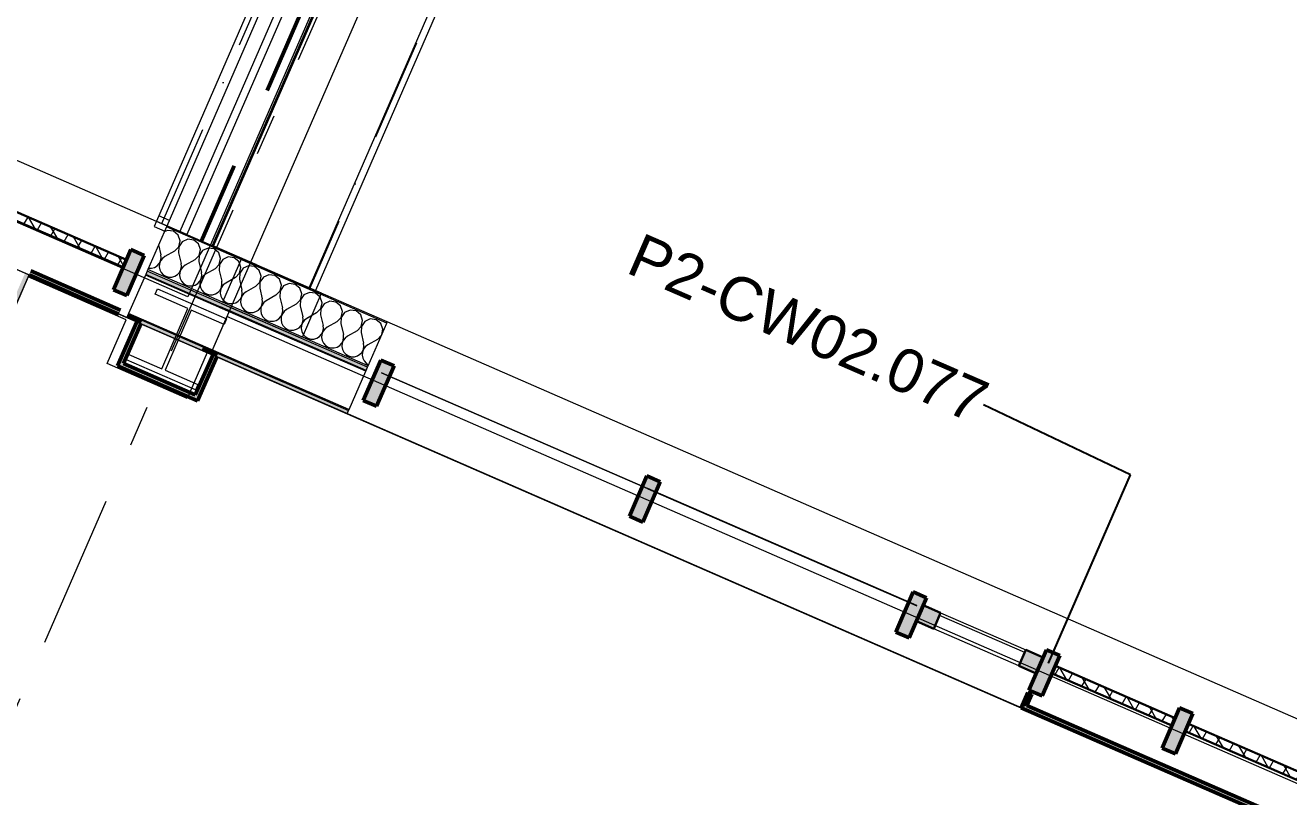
# Model space of a CAD drawing. Header units: millimetres. Extents: x -37281 to 954596, y -59787 to 956680.
# Drawn here: x 874598 to 878948, y -28346 to -25691 of the extents above; entities that cross this region are included whole.
import ezdxf
from ezdxf.enums import TextEntityAlignment as Align

# ---------------------------------------------------------------- set-up
doc = ezdxf.new("R2010")
doc.units = ezdxf.units.MM
doc.header["$MEASUREMENT"] = 0
for name, pattern in [('Dashed', [564.444447, 282.222223, -282.222223]), ('Dot & Dashed', [670.277762, 352.777767, -176.388884, 0, -141.111112]), ('Double Dashed', [1093.611073, 529.166651, -211.666656, 141.111112, -211.666656])]:
    doc.linetypes.add(name, pattern=pattern)
for name, color, linetype, lineweight, true_color in [('A-25-M_Curtain_Wall_Pen_No__46', 7, 'Continuous', 35, 0x444444), ('A-25-M_Wall_Ext_Pen_No__107', 7, 'Continuous', 15, 0xa6a6a6), ('A-25-M_Wall_Int_Pen_No__107', 7, 'Continuous', 15, 0xa6a6a6), ('A-25-M_Wall_Int_Pen_No__27', 7, 'Continuous', 50, 0x2a2a2a), ('New_A-15-MG_Structural_Grid_Phase_2_Pen_No__222', 7, 'Continuous', 13, 0x65af33), ('New_A-25-M_Curtain_Wall_Pen_No__144', 7, 'Continuous', 0, 0xc8c8c8), ('New_A-25-M_Curtain_Wall_Pen_No__165', 7, 'Continuous', 0, 0x006060), ('New_A-25-M_Curtain_Wall_Pen_No__27', 7, 'Continuous', 50, 0x2a2a2a), ('New_A-25-M_Curtain_Wall_Pen_No__43', 7, 'Continuous', 30, 0x444444), ('New_A-25-M_Curtain_Wall_Pen_No__69', 7, 'Continuous', 20, 0x606060), ('New_A-25-M_Wall_Ext_Pen_No__107', 7, 'Continuous', 15, 0xa6a6a6), ('New_A-25-M_Wall_Ext_Pen_No__64', 7, 'Continuous', 20, 0x606060), ('New_A-25-M_Wall_Int_Pen_No__107', 7, 'Continuous', 15, 0xa6a6a6), ('New_A-35-M_FFE-Zone_Pen_No__74', 7, 'Continuous', 20, 0x606060), ('New_ArchiCAD Windows_Pen_No__103', 7, 'Continuous', 15, 0xa6a6a6), ('New_ArchiCAD Windows_Pen_No__23', 7, 'Continuous', 30, 0x2a2a2a), ('New_ArchiCAD Windows_Pen_No__63', 7, 'Continuous', 20, 0x606060)]:
    doc.layers.add(name, color=color, linetype=linetype, lineweight=lineweight, true_color=true_color)
for name, color, linetype, lineweight in [('A-25-M_Curtain_Wall_Pen_No__85', 8, 'Continuous', 20), ('COLUMN.IFC Import_Pen_No__2', 8, 'Continuous', 15), ('New_A-20-M_Floor_Slab_Pen_No__89', 8, 'Continuous', 20), ('New_A-20-M_Roof_Accessory_Pen_No__156', 5, 'Continuous', 50), ('New_A-20-M_Roof_Pen_No__93', 8, 'Continuous', 13), ('New_A-25-M_Curtain_Wall_Pen_No__1', 7, 'Continuous', 13), ('New_A-25-M_Curtain_Wall_Pen_No__90', 8, 'Continuous', 20), ('New_A-25-M_Wall_Ext_Pen_No__1', 7, 'Continuous', 13), ('New_A-25-M_Wall_Ext_Pen_No__16', 7, 'Continuous', 20), ('New_A-25-M_Wall_Ext_Pen_No__87', 8, 'Continuous', 20), ('New_A-25-M_Wall_Int_Pen_No__1', 7, 'Continuous', 13), ('New_ArchiCAD Doors_Pen_No__1', 7, 'Continuous', 13), ('New_ArchiCAD Doors_Pen_No__87', 8, 'Continuous', 20), ('New_ArchiCAD Windows_Pen_No__83', 8, 'Continuous', 20), ('New_ArchiCAD Zone Stamps_Pen_No__9', 7, 'Continuous', 13)]:
    doc.layers.add(name, color=color, linetype=linetype, lineweight=lineweight)
for name, color, linetype in [('A-25-M_Wall_Int', 7, 'Continuous'), ('COLUMN.IFC Import', 7, 'Continuous'), ('New_A-15-MG_Structural_Grid_Phase_2', 7, 'Continuous'), ('New_A-20-M_Floor_Slab', 7, 'Continuous'), ('New_A-20-M_Roof', 7, 'Continuous'), ('New_A-25-M_Curtain_Wall', 7, 'Continuous'), ('New_A-25-M_Wall_Ext', 7, 'Continuous'), ('New_A-25-M_Wall_Int', 7, 'Continuous'), ('New_A-35-M_FFE-Zone', 7, 'Continuous'), ('New_ArchiCAD Doors', 7, 'Continuous')]:
    doc.layers.add(name, color=color, linetype=linetype)
doc.styles.add('GENERATED_STYLE_2', font='')
doc.styles.add('GENERATED_STYLE_3', font='')
doc.styles.add('GENERATED_STYLE_4', font='')
doc.styles.get('GENERATED_STYLE_2').set_extended_font_data('Arial', bold=True)
doc.styles.get('GENERATED_STYLE_3').set_extended_font_data('Arial')
doc.styles.get('GENERATED_STYLE_4').set_extended_font_data('Swis721 BT')
doc.dimstyles.new('GENERATED_STYLE__2', dxfattribs={"dimtxt": 0.18, "dimasz": 273.6, "dimexe": 0.18, "dimexo": 0.0625, "dimgap": 0.09, "dimtad": 0, "dimtih": 1, "dimtoh": 1, "dimdec": 4, "dimzin": 0, "dimdsep": 46, "dimcen": 0.09, "dimadec": 0, "dimazin": 0, "dimtfac": 1, "dimtdec": 4, "dimtmove": 0, "dimatfit": 3, "dimldrblk": 'ARROWHEAD_5', "dimfxl": 1, "dimtolj": 1, "dimtzin": 0, "dimarcsym": 0})
pattern_1 = [(60, (864302.5, 0), (-43.30127, 25), []), (120, (864302.5, 0), (43.30127, 25), [])]
pattern_2 = [(0, (864302.5, 0), (0, 173.2051), [0, -100]), (0, (864352.5, 86.6), (0, 173.2051), [0, -100])]

# ---------------------------------------------------------------- blocks, each defined once
blk = doc.blocks.new('LiSC Research_INB 2307_74_2', base_point=(876282.6, -31648))
at = {"layer": 'New_A-35-M_FFE-Zone_Pen_No__74', "linetype": 'Continuous'}
for p, q in [((874608, -26557.2), (870334.9, -36356.7)), ((874945.6, -26704.5), (874608, -26557.2)), ((874879.8, -26855.4), (874945.6, -26704.5)), ((875223.8, -26817.7), (875155.1, -26975.4)), ((878869.1, -28407.2), (875223.8, -26817.7)), ((875155.1, -26975.4), (874879.8, -26855.4))]:
    blk.add_line(p, q, dxfattribs=at)
at = {"layer": 'New_ArchiCAD Zone Stamps_Pen_No__9'}
for tag, height, style, p in [('ROOM_NAME', 250, 'GENERATED_STYLE_2', (874121.3, -30761.7)), ('zoneNameLine2', 250, 'GENERATED_STYLE_2', (873932.9, -31193.8)), ('ROOM_NUMBER', 200, 'GENERATED_STYLE_3', (873744.4, -31614.5)), ('measuredAreaCode', 200, 'GENERATED_STYLE_3', (873587.4, -31974.6)), ('DUMMY_649', 200, 'GENERATED_STYLE_3', (873894.8, -32108.7)), ('DUMMY_650', 200, 'GENERATED_STYLE_3', (874384.1, -32322.1)), ('DUMMY_651', 133.3, 'GENERATED_STYLE_3', (874663.4, -32428.6))]:
    blk.add_attdef(tag, text='', height=height, rotation=336.4404, dxfattribs=dict(at, style=style)).set_placement(p, align=Align.TOP_LEFT)
blk = doc.blocks.new('Slab_14_2', base_point=(829422.8, -33019))
at = {"layer": 'New_A-20-M_Floor_Slab_Pen_No__89', "linetype": 'Continuous', "flags": 128}
blk.add_lwpolyline([(835797.7, -36246.6), (846609.8, -40961.2), (845513.8, -43474.6), (849166.7, -45067.5), (849455.5, -44405), (854577.7, -46638.6), (853018.9, -50213.5), (857347.6, -52101), (859874.2, -46306.9), (865370.5, -48703.5), (865314.1, -48832.8), (876789.2, -53836.5), (882242.3, -41330.7), (881288.2, -40914.7), (882070.4, -39120.9), (882663.1, -39379.3), (882878.6, -38885), (883240, -39042.6), (884524.6, -36096.6), (881673.5, -34853.4), (883643.6, -30335.3), (875291.9, -26693.5), (875235.6, -26822.8), (866165.9, -22868)], dxfattribs=at)
blk = doc.blocks.new('Slab_18_2', base_point=(875235.6, -26822.8))
at = {"layer": 'New_A-20-M_Floor_Slab_Pen_No__89', "linetype": 'Continuous', "flags": 128}
blk.add_lwpolyline([(875235.6, -26822.8), (866165.9, -22868), (874174.2, -4502.5), (883243.8, -8457.3)], close=True, dxfattribs=at)
blk = doc.blocks.new('Curtain Wall_31_2', base_point=(864302.5, 0))
at = {"layer": 'New_A-25-M_Curtain_Wall', "linetype": 'Continuous', "lineweight": 0, "true_color": 0x000000}
h = blk.add_hatch(dxfattribs=at)
h.set_pattern_fill('Batt_Insulation_0002', color=178, style=0, pattern_type=2)
h.set_pattern_definition(pattern_1)
h.paths.add_polyline_path([(874946.3, -26498.4), (874075.2, -26119.5), (874064, -26145.2), (874935.2, -26524.1)])
at = {"layer": 'New_A-25-M_Curtain_Wall_Pen_No__144', "linetype": 'Continuous'}
blk.add_hatch(color=256, dxfattribs=at).paths.add_polyline_path([(874961.7, -26463.1), (874901.5, -26601.6), (874947.3, -26621.6), (875007.6, -26483.1)])
at = {"layer": 'New_A-25-M_Curtain_Wall_Pen_No__27', "linetype": 'Continuous'}
for p, q in [((874961.7, -26463.1), (874901.5, -26601.6)), ((874947.3, -26621.6), (875007.6, -26483.1)), ((875007.6, -26483.1), (874961.7, -26463.1)), ((874901.5, -26601.6), (874947.3, -26621.6))]:
    blk.add_line(p, q, dxfattribs=at)
at = {"layer": 'New_A-25-M_Curtain_Wall_Pen_No__43', "linetype": 'Continuous'}
for p, q in [((874935.2, -26524.1), (874064, -26145.2)), ((874075.2, -26119.5), (874946.3, -26498.4))]:
    blk.add_line(p, q, dxfattribs=at)
blk = doc.blocks.new('Curtain Wall_33_2', base_point=(864302.5, 0))
at = {"layer": 'New_A-25-M_Curtain_Wall', "linetype": 'Continuous', "lineweight": 0, "true_color": 0x000000}
h = blk.add_hatch(dxfattribs=at)
h.set_pattern_fill('Batt_Insulation_0002', color=178, style=0, pattern_type=2)
h.set_pattern_definition(pattern_1)
h.paths.add_polyline_path([(878557.4, -28075.1), (878144.8, -27895.6), (878133.6, -27921.3), (878546.3, -28100.8)])
h = blk.add_hatch(dxfattribs=at)
h.set_pattern_fill('Batt_Insulation_0002', color=178, style=0, pattern_type=2)
h.set_pattern_definition(pattern_1)
h.paths.add_polyline_path([(879474.4, -28474), (878603.3, -28095.1), (878592.1, -28120.7), (879463.3, -28499.6)])
at = {"layer": 'New_A-25-M_Curtain_Wall_Pen_No__144', "linetype": 'Continuous'}
for points in [[(875821.7, -26843.3), (875761.5, -26981.8), (875807.3, -27001.7), (875867.6, -26863.2)], [(876738.7, -27242.1), (876678.5, -27380.6), (876724.4, -27400.5), (876784.6, -27262.1)], [(877655.8, -27641), (877595.5, -27779.4), (877641.4, -27799.4), (877701.6, -27660.9)], [(878160.1, -27860.3), (878114.3, -27840.4), (878054, -27978.9), (878099.9, -27998.8)], [(878572.8, -28039.8), (878512.6, -28178.3), (878558.4, -28198.2), (878618.6, -28059.7)]]:
    blk.add_hatch(color=256, dxfattribs=at).paths.add_polyline_path(points)
at = {"layer": 'New_A-25-M_Curtain_Wall_Pen_No__165', "linetype": 'Continuous', "lineweight": 0, "true_color": 0x001818}
for points in [[(875824.3, -26887.5), (876750.5, -27290.3), (876750.9, -27289.4), (875824.7, -26886.6)], [(876741.3, -27286.3), (877667.5, -27689.2), (877667.9, -27688.2), (876741.7, -27285.4)]]:
    blk.add_hatch(color=168, dxfattribs=at).paths.add_polyline_path(points)
at = {"layer": 'New_ArchiCAD Windows_Pen_No__103', "linetype": 'Continuous'}
for points in [[(877690.2, -27687), (877749.9, -27713), (877725.9, -27768), (877666.3, -27742.1)], [(878079, -27921.5), (878019.4, -27895.6), (878043.3, -27840.6), (878102.9, -27866.5)]]:
    blk.add_hatch(color=256, dxfattribs=at).paths.add_polyline_path(points)
at = {"layer": 'New_A-25-M_Curtain_Wall_Pen_No__1', "linetype": 'Continuous'}
for p, q in [((875824.7, -26886.6), (875824.3, -26887.5)), ((875824.3, -26887.5), (876750.5, -27290.3)), ((876750.9, -27289.4), (875824.7, -26886.6)), ((876741.7, -27285.4), (876741.3, -27286.3)), ((876741.3, -27286.3), (877667.5, -27689.2)), ((877667.9, -27688.2), (876741.7, -27285.4)), ((876750.5, -27290.3), (876750.9, -27289.4)), ((877667.5, -27689.2), (877667.9, -27688.2))]:
    blk.add_line(p, q, dxfattribs=at)
at = {"layer": 'New_A-25-M_Curtain_Wall_Pen_No__27', "linetype": 'Continuous'}
for p, q in [((875821.7, -26843.3), (875761.5, -26981.8)), ((875807.3, -27001.7), (875867.6, -26863.2)), ((875867.6, -26863.2), (875821.7, -26843.3)), ((875761.5, -26981.8), (875807.3, -27001.7)), ((876738.7, -27242.1), (876678.5, -27380.6)), ((876724.4, -27400.5), (876784.6, -27262.1)), ((876784.6, -27262.1), (876738.7, -27242.1)), ((876678.5, -27380.6), (876724.4, -27400.5)), ((877655.8, -27641), (877595.5, -27779.4)), ((877641.4, -27799.4), (877701.6, -27660.9)), ((877701.6, -27660.9), (877655.8, -27641)), ((877595.5, -27779.4), (877641.4, -27799.4)), ((878114.3, -27840.4), (878054, -27978.9)), ((878160.1, -27860.3), (878114.3, -27840.4)), ((878099.9, -27998.8), (878160.1, -27860.3)), ((878054, -27978.9), (878099.9, -27998.8)), ((878572.8, -28039.8), (878512.6, -28178.3)), ((878558.4, -28198.2), (878618.6, -28059.7)), ((878618.6, -28059.7), (878572.8, -28039.8)), ((878512.6, -28178.3), (878558.4, -28198.2))]:
    blk.add_line(p, q, dxfattribs=at)
at = {"layer": 'New_A-25-M_Curtain_Wall_Pen_No__43', "linetype": 'Continuous'}
for p, q in [((878546.3, -28100.8), (878133.6, -27921.3)), ((878144.8, -27895.6), (878557.4, -28075.1)), ((878603.3, -28095.1), (879474.4, -28474)), ((879463.3, -28499.6), (878592.1, -28120.7))]:
    blk.add_line(p, q, dxfattribs=at)
at = {"layer": 'New_ArchiCAD Windows_Pen_No__23', "linetype": 'Continuous'}
for p, q in [((877666.3, -27742.1), (877690.2, -27687)), ((877690.2, -27687), (877749.9, -27713)), ((877749.9, -27713), (877725.9, -27768)), ((877725.9, -27768), (877666.3, -27742.1)), ((878019.4, -27895.6), (878043.3, -27840.6)), ((878043.3, -27840.6), (878102.9, -27866.5)), ((878102.9, -27866.5), (878079, -27921.5)), ((878079, -27921.5), (878019.4, -27895.6))]:
    blk.add_line(p, q, dxfattribs=at)
at = {"layer": 'New_ArchiCAD Windows_Pen_No__63', "linetype": 'Continuous'}
blk.add_line((878039.3, -27849.8), (877745.9, -27722.1), dxfattribs=at)
at = {"layer": 'New_ArchiCAD Windows_Pen_No__83', "linetype": 'Continuous'}
for p, q in [((877749.9, -27713), (878043.3, -27840.6)), ((878019.4, -27895.6), (877725.9, -27768))]:
    blk.add_line(p, q, dxfattribs=at)
blk = doc.blocks.new('*X916', base_point=(864302.5, 0))
at = {"layer": 'New_A-25-M_Wall_Ext_Pen_No__107', "linetype": 'Continuous'}
for p, q in [((875340.6, -26524.2), (875335.6, -26509.8)), ((875335.9, -26544.5), (875340.6, -26524.2)), ((875347.9, -26527.4), (875336.2, -26544.6)), ((875367, -26519), (875347.9, -26527.4)), ((875387.6, -26521.8), (875367, -26519)), ((875403.7, -26535), (875387.6, -26521.8)), ((875410.4, -26554.7), (875403.7, -26535)), ((875321.3, -26559.4), (875311.6, -26564.9)), ((875321.3, -26559.4), (875335.9, -26544.5)), ((875336.2, -26544.6), (875335.3, -26565.4)), ((875335.3, -26565.4), (875344.1, -26602.5)), ((875391.2, -26589.8), (875405.8, -26575)), ((875406.1, -26575.1), (875405.1, -26595.9)), ((875405.8, -26575), (875410.4, -26554.7)), ((875417.8, -26557.9), (875406.1, -26575.1)), ((875436.8, -26549.4), (875417.8, -26557.9)), ((875457.4, -26552.2), (875436.8, -26549.4)), ((875473.5, -26565.4), (875457.4, -26552.2)), ((875480.2, -26585.1), (875473.5, -26565.4)), ((875506.6, -26579.9), (875487.6, -26588.3)), ((875527.3, -26582.7), (875506.6, -26579.9)), ((875338.5, -26632.7), (875343.1, -26623.3)), ((875343.4, -26623.4), (875339.7, -26633.3)), ((875343.1, -26623.3), (875345, -26613)), ((875349.7, -26615), (875343.4, -26623.4)), ((875345, -26613), (875344.1, -26602.5)), ((875358, -26608.6), (875349.7, -26615)), ((875391.2, -26589.8), (875358, -26608.6)), ((875405.1, -26595.9), (875413.9, -26633)), ((875461, -26620.3), (875427.9, -26639.1)), ((875461, -26620.3), (875475.6, -26605.4)), ((875475.9, -26605.6), (875475, -26626.4)), ((875475.6, -26605.4), (875480.2, -26585.1)), ((875487.6, -26588.3), (875475.9, -26605.6)), ((875543.4, -26595.9), (875527.3, -26582.7)), ((875550.1, -26615.6), (875543.4, -26595.9)), ((875545.5, -26635.9), (875550.1, -26615.6)), ((875557.5, -26618.8), (875545.7, -26636)), ((875576.5, -26610.3), (875557.5, -26618.8)), ((875597.1, -26613.1), (875576.5, -26610.3)), ((875613.2, -26626.3), (875597.1, -26613.1)), ((875279.9, -26637.6), (875282.8, -26640.7)), ((875282.8, -26640.7), (875291.8, -26646.2)), ((875291.8, -26646.2), (875301.9, -26649)), ((875301.9, -26649), (875312.4, -26649)), ((875312.4, -26649), (875322.5, -26646.1)), ((875322.5, -26646.1), (875331.4, -26640.5)), ((875331.4, -26640.5), (875338.5, -26632.7)), ((875339.7, -26633.3), (875338.8, -26643.7)), ((875338.8, -26643.7), (875340.8, -26654.1)), ((875340.8, -26654.1), (875345.5, -26663.4)), ((875345.5, -26663.4), (875352.6, -26671.2)), ((875401.3, -26671), (875408.3, -26663.2)), ((875408.3, -26663.2), (875413, -26653.8)), ((875409.5, -26663.7), (875408.6, -26674.2)), ((875413.3, -26653.9), (875409.5, -26663.7)), ((875413, -26653.8), (875414.9, -26643.4)), ((875419.5, -26645.5), (875413.3, -26653.9)), ((875414.9, -26643.4), (875413.9, -26633)), ((875427.9, -26639.1), (875419.5, -26645.5)), ((875475, -26626.4), (875483.7, -26663.4)), ((875484.7, -26673.9), (875483.7, -26663.4)), ((875530.8, -26650.7), (875497.7, -26669.5)), ((875530.8, -26650.7), (875545.5, -26635.9)), ((875545.7, -26636), (875544.8, -26656.8)), ((875544.8, -26656.8), (875553.6, -26693.9)), ((875600.7, -26681.2), (875615.3, -26666.3)), ((875619.9, -26646), (875613.2, -26626.3)), ((875615.6, -26666.5), (875614.6, -26687.3)), ((875615.3, -26666.3), (875619.9, -26646)), ((875627.3, -26649.3), (875615.6, -26666.5)), ((875646.3, -26640.8), (875627.3, -26649.3)), ((875666.9, -26643.6), (875646.3, -26640.8)), ((875683, -26656.8), (875666.9, -26643.6)), ((875689.8, -26676.5), (875683, -26656.8)), ((875352.6, -26671.2), (875361.6, -26676.7)), ((875361.6, -26676.7), (875371.7, -26679.5)), ((875371.7, -26679.5), (875382.2, -26679.5)), ((875382.2, -26679.5), (875392.3, -26676.5)), ((875392.3, -26676.5), (875401.3, -26671)), ((875408.6, -26674.2), (875410.6, -26684.5)), ((875410.6, -26684.5), (875415.4, -26693.9)), ((875415.4, -26693.9), (875422.5, -26701.6)), ((875422.5, -26701.6), (875431.4, -26707.1)), ((875431.4, -26707.1), (875441.6, -26709.9)), ((875441.6, -26709.9), (875452.1, -26709.9)), ((875452.1, -26709.9), (875462.2, -26707)), ((875462.2, -26707), (875471.1, -26701.4)), ((875471.1, -26701.4), (875478.2, -26693.6)), ((875478.2, -26693.6), (875482.8, -26684.2)), ((875479.4, -26694.2), (875478.5, -26704.6)), ((875478.5, -26704.6), (875480.5, -26715)), ((875483.1, -26684.3), (875479.4, -26694.2)), ((875482.8, -26684.2), (875484.7, -26673.9)), ((875489.4, -26675.9), (875483.1, -26684.3)), ((875497.7, -26669.5), (875489.4, -26675.9)), ((875552.7, -26714.7), (875554.6, -26704.3)), ((875559.2, -26706.4), (875552.9, -26714.8)), ((875554.6, -26704.3), (875553.6, -26693.9)), ((875567.5, -26700), (875559.2, -26706.4)), ((875600.7, -26681.2), (875567.5, -26700)), ((875614.6, -26687.3), (875623.4, -26724.3)), ((875670.5, -26711.6), (875637.4, -26730.4)), ((875670.5, -26711.6), (875685.1, -26696.8)), ((875685.4, -26696.9), (875684.5, -26717.7)), ((875685.1, -26696.8), (875689.8, -26676.5)), ((875697.1, -26679.7), (875685.4, -26696.9)), ((875716.2, -26671.2), (875697.1, -26679.7)), ((875736.8, -26674), (875716.2, -26671.2)), ((875752.9, -26687.2), (875736.8, -26674)), ((875759.6, -26706.9), (875752.9, -26687.2)), ((875755, -26727.2), (875759.6, -26706.9)), ((875767, -26710.2), (875755.3, -26727.4)), ((875786, -26701.7), (875767, -26710.2)), ((875806.6, -26704.5), (875786, -26701.7)), ((875822.7, -26717.7), (875806.6, -26704.5)), ((875480.5, -26715), (875485.2, -26724.3)), ((875485.2, -26724.3), (875492.3, -26732.1)), ((875492.3, -26732.1), (875501.3, -26737.6)), ((875501.3, -26737.6), (875511.4, -26740.4)), ((875511.4, -26740.4), (875521.9, -26740.4)), ((875521.9, -26740.4), (875532, -26737.4)), ((875532, -26737.4), (875540.9, -26731.9)), ((875540.9, -26731.9), (875548, -26724.1)), ((875548, -26724.1), (875552.7, -26714.7)), ((875549.2, -26724.6), (875548.3, -26735.1)), ((875548.3, -26735.1), (875550.3, -26745.4)), ((875552.9, -26714.8), (875549.2, -26724.6)), ((875550.3, -26745.4), (875555, -26754.8)), ((875555, -26754.8), (875562.2, -26762.5)), ((875610.8, -26762.3), (875617.8, -26754.6)), ((875617.8, -26754.6), (875622.5, -26745.1)), ((875619, -26755.1), (875618.1, -26765.6)), ((875622.8, -26745.3), (875619, -26755.1)), ((875622.5, -26745.1), (875624.4, -26734.8)), ((875629, -26736.8), (875622.8, -26745.3)), ((875624.4, -26734.8), (875623.4, -26724.3)), ((875637.4, -26730.4), (875629, -26736.8)), ((875684.5, -26717.7), (875693.3, -26754.8)), ((875694.2, -26765.2), (875693.3, -26754.8)), ((875740.4, -26742.1), (875707.2, -26760.9)), ((875740.4, -26742.1), (875755, -26727.2)), ((875755.3, -26727.4), (875754.3, -26748.2)), ((875754.3, -26748.2), (875763.1, -26785.2)), ((875829.4, -26737.4), (875822.7, -26717.7)), ((875825.4, -26755.3), (875829.4, -26737.4)), ((875562.2, -26762.5), (875571.1, -26768)), ((875571.1, -26768), (875581.2, -26770.9)), ((875581.2, -26770.9), (875591.8, -26770.8)), ((875591.8, -26770.8), (875601.9, -26767.9)), ((875601.9, -26767.9), (875610.8, -26762.3)), ((875618.1, -26765.6), (875620.1, -26775.9)), ((875620.1, -26775.9), (875624.9, -26785.3)), ((875624.9, -26785.3), (875632, -26793)), ((875632, -26793), (875641, -26798.5)), ((875641, -26798.5), (875651.1, -26801.3)), ((875661.6, -26801.3), (875671.7, -26798.4)), ((875671.7, -26798.4), (875680.6, -26792.8)), ((875680.6, -26792.8), (875687.7, -26785)), ((875687.7, -26785), (875692.3, -26775.6)), ((875688.9, -26785.5), (875688, -26796)), ((875688, -26796), (875690, -26806.3)), ((875692.6, -26775.7), (875688.9, -26785.5)), ((875692.3, -26775.6), (875694.2, -26765.2)), ((875698.9, -26767.3), (875692.6, -26775.7)), ((875707.2, -26760.9), (875698.9, -26767.3)), ((875762.2, -26806), (875764.1, -26795.7)), ((875768.7, -26797.7), (875762.5, -26806.2)), ((875764.1, -26795.7), (875763.1, -26785.2)), ((875777.1, -26791.3), (875768.7, -26797.7)), ((875810.2, -26772.5), (875777.1, -26791.3)), ((875810.2, -26772.5), (875823.9, -26758.6)), ((875651.1, -26801.3), (875661.6, -26801.3)), ((875690, -26806.3), (875694.7, -26815.7)), ((875694.7, -26815.7), (875701.8, -26823.4)), ((875701.8, -26823.4), (875710.8, -26828.9)), ((875710.8, -26828.9), (875720.9, -26831.8)), ((875720.9, -26831.8), (875731.4, -26831.7)), ((875731.4, -26831.7), (875741.5, -26828.8)), ((875741.5, -26828.8), (875750.4, -26823.2)), ((875750.4, -26823.2), (875757.5, -26815.5)), ((875757.5, -26815.5), (875762.2, -26806)), ((875758.7, -26816), (875757.8, -26826.5)), ((875757.8, -26826.5), (875759.8, -26836.8)), ((875762.5, -26806.2), (875758.7, -26816)), ((875759.8, -26836.8), (875764.6, -26846.2)), ((875764.6, -26846.2), (875771.7, -26853.9)), ((875771.7, -26853.9), (875780.1, -26859.1))]:
    blk.add_line(p, q, dxfattribs=at)
blk = doc.blocks.new('Simple Door Opening_8')
at = {"layer": 'New_ArchiCAD Doors_Pen_No__1', "linetype": 'Continuous'}
for p, q in [((2556.1, -4.5), (2556.1, 0)), ((2556.1, -164.5), (2556.1, -4.5)), ((2556.1, -170.5), (2556.1, -164.5)), ((2556.1, -182.5), (2556.1, -170.5)), ((2556.1, -185.5), (2556.1, -182.5)), ((2556.1, -329.5), (2556.1, -185.5)), ((2556.1, -332.5), (2556.1, -329.5)), ((2556.1, -345), (2556.1, -332.5))]:
    blk.add_line(p, q, dxfattribs=at)
at = {"layer": 'New_ArchiCAD Doors_Pen_No__87', "linetype": 'Continuous'}
for p, q in [((-2556.1, 0), (2556.1, 0)), ((2556.1, -345), (-2556.1, -345))]:
    blk.add_line(p, q, dxfattribs=at)
blk = doc.blocks.new('Wall_271_2', base_point=(886309.1, -31651.4))
at = {"layer": 'A-25-M_Wall_Ext_Pen_No__107', "linetype": 'Continuous'}
blk.add_hatch(color=256, dxfattribs=at).paths.add_polyline_path([(875243.2, -26826.1), (875257, -26832.1), (875262, -26820.7), (875248.2, -26814.7)])
at = {"layer": 'New_A-25-M_Wall_Ext_Pen_No__107', "linetype": 'Continuous'}
h = blk.add_hatch(dxfattribs=at)
h.set_pattern_fill('Plaster_0002', color=256, style=0, pattern_type=2)
h.set_pattern_definition(pattern_2)
h.paths.add_polyline_path([(875844.3, -26711.8), (875342.9, -26493.2), (875341.1, -26497.3), (875842.5, -26716)])
at = {"layer": 'New_A-25-M_Wall_Ext_Pen_No__107', "linetype": 'Continuous', "lineweight": 0, "true_color": 0x535353}
for points in [[(875771.4, -26879.1), (875269.9, -26660.5), (875268.7, -26663.2), (875770.2, -26881.9)], [(875712.6, -27013.9), (875211.2, -26795.2), (875210, -26798), (875711.4, -27016.6)]]:
    blk.add_hatch(color=251, dxfattribs=at).paths.add_polyline_path(points)
at = {"layer": 'New_A-25-M_Wall_Ext_Pen_No__107', "linetype": 'Continuous'}
for points in [[(875776.2, -26868.1), (875274.7, -26649.5), (875269.9, -26660.5), (875771.4, -26879.1)], [(875248.2, -26814.7), (875210, -26798), (875205, -26809.4), (875243.2, -26826.1)], [(875257, -26832.1), (875706.4, -27028.1), (875711.4, -27016.6), (875262, -26820.7)]]:
    blk.add_hatch(color=256, dxfattribs=at).paths.add_polyline_path(points)
at = {"layer": 'New_A-25-M_Wall_Ext_Pen_No__1', "linetype": 'Continuous'}
for p, q in [((875842.5, -26716), (875341.1, -26497.3)), ((875770.2, -26881.9), (875268.7, -26663.2)), ((875771.4, -26879.1), (875269.9, -26660.5)), ((875776.2, -26868.1), (875274.7, -26649.5)), ((875778.6, -26862.6), (875277.1, -26644)), ((875210, -26798), (875711.4, -27016.6)), ((875712.6, -27013.9), (875211.2, -26795.2))]:
    blk.add_line(p, q, dxfattribs=at)
at = {"layer": 'New_A-25-M_Wall_Ext_Pen_No__1', "linetype": 'Continuous', "flags": 128}
for points in [[(875342.9, -26493.2), (875277.1, -26644)], [(875844.3, -26711.8), (875342.9, -26493.2)], [(875205, -26809.4), (875243.2, -26826.1)], [(875257, -26832.1), (875706.4, -27028.1)]]:
    blk.add_lwpolyline(points, dxfattribs=at)
at = {"layer": 'New_A-25-M_Wall_Ext', "color": 250, "lineweight": 50, "true_color": 0x2a2a2a}
blk.add_blockref('*X916', (864302.5, 0), dxfattribs=at)
at = {"layer": 'New_ArchiCAD Doors', "color": 251, "linetype": 'Continuous', "lineweight": 20, "true_color": 0x606060, "xscale": -1, "zscale": 1000, "rotation": 336.4404115839876}
blk.add_blockref('Simple Door Opening_8', (878187.4, -27733.5), dxfattribs=at)
blk = doc.blocks.new('*X988', base_point=(864302.5, 0))
at = {"layer": 'New_A-25-M_Wall_Ext_Pen_No__107', "linetype": 'Continuous'}
for p, q in [((875087.6, -26397.2), (875076.3, -26402.2)), ((875108.2, -26399.9), (875087.6, -26397.2)), ((875124.3, -26413.2), (875108.2, -26399.9)), ((875056.8, -26447.1), (875064.7, -26480.7)), ((875131, -26432.9), (875124.3, -26413.2)), ((875126.4, -26453.2), (875131, -26432.9)), ((875138.4, -26436.1), (875126.7, -26453.3)), ((875157.4, -26427.6), (875138.4, -26436.1)), ((875178.1, -26430.4), (875157.4, -26427.6)), ((875194.2, -26443.6), (875178.1, -26430.4)), ((875200.9, -26463.3), (875194.2, -26443.6)), ((875063.8, -26501.5), (875065.7, -26491.2)), ((875070.3, -26493.2), (875064.1, -26501.6)), ((875065.7, -26491.2), (875064.7, -26480.7)), ((875078.7, -26486.8), (875070.3, -26493.2)), ((875111.8, -26468), (875078.7, -26486.8)), ((875111.8, -26468), (875126.4, -26453.2)), ((875126.7, -26453.3), (875125.8, -26474.1)), ((875125.8, -26474.1), (875134.5, -26511.2)), ((875181.6, -26498.4), (875196.3, -26483.6)), ((875196.5, -26483.7), (875195.6, -26504.5)), ((875196.3, -26483.6), (875200.9, -26463.3)), ((875208.3, -26466.5), (875196.5, -26483.7)), ((875227.3, -26458.1), (875208.3, -26466.5)), ((875247.9, -26460.8), (875227.3, -26458.1)), ((875264, -26474.1), (875247.9, -26460.8)), ((875270.7, -26493.8), (875264, -26474.1)), ((875266.1, -26514.1), (875270.7, -26493.8)), ((875297.1, -26488.5), (875278.1, -26497)), ((875317.7, -26491.3), (875297.1, -26488.5)), ((875333.8, -26504.5), (875317.7, -26491.3)), ((875021.9, -26527), (875022.5, -26527.2)), ((875022.5, -26527.2), (875033, -26527.2)), ((875033, -26527.2), (875043.1, -26524.3)), ((875043.1, -26524.3), (875052.1, -26518.7)), ((875052.1, -26518.7), (875059.1, -26510.9)), ((875059.1, -26510.9), (875063.8, -26501.5)), ((875060.3, -26511.5), (875059.4, -26521.9)), ((875059.4, -26521.9), (875061.4, -26532.2)), ((875064.1, -26501.6), (875060.3, -26511.5)), ((875061.4, -26532.2), (875066.2, -26541.6)), ((875129, -26541.4), (875133.6, -26532)), ((875133.9, -26532.1), (875130.2, -26541.9)), ((875133.6, -26532), (875135.5, -26521.6)), ((875140.2, -26523.6), (875133.9, -26532.1)), ((875135.5, -26521.6), (875134.5, -26511.2)), ((875148.5, -26517.2), (875140.2, -26523.6)), ((875181.6, -26498.4), (875148.5, -26517.2)), ((875195.6, -26504.5), (875204.4, -26541.6)), ((875251.5, -26528.9), (875218.3, -26547.7)), ((875251.5, -26528.9), (875266.1, -26514.1)), ((875266.4, -26514.2), (875265.5, -26535)), ((875265.5, -26535), (875274.2, -26572.1)), ((875278.1, -26497), (875266.4, -26514.2)), ((875340.6, -26524.2), (875333.8, -26504.5)), ((875335.9, -26544.5), (875340.6, -26524.2)), ((875347.9, -26527.4), (875336.2, -26544.6)), ((875367, -26519), (875347.9, -26527.4)), ((875387.6, -26521.8), (875367, -26519)), ((875403.7, -26535), (875387.6, -26521.8)), ((875410.4, -26554.7), (875403.7, -26535)), ((875066.2, -26541.6), (875073.3, -26549.4)), ((875073.3, -26549.4), (875082.2, -26554.8)), ((875082.2, -26554.8), (875092.4, -26557.7)), ((875092.4, -26557.7), (875102.9, -26557.6)), ((875102.9, -26557.6), (875113, -26554.7)), ((875113, -26554.7), (875121.9, -26549.2)), ((875121.9, -26549.2), (875129, -26541.4)), ((875130.2, -26541.9), (875129.3, -26552.4)), ((875129.3, -26552.4), (875131.3, -26562.7)), ((875131.3, -26562.7), (875136, -26572.1)), ((875136, -26572.1), (875143.1, -26579.8)), ((875143.1, -26579.8), (875152.1, -26585.3)), ((875182.8, -26585.2), (875191.7, -26579.6)), ((875191.7, -26579.6), (875198.8, -26571.8)), ((875198.8, -26571.8), (875203.5, -26562.4)), ((875200, -26572.4), (875199.1, -26582.8)), ((875203.7, -26562.5), (875200, -26572.4)), ((875203.5, -26562.4), (875205.4, -26552.1)), ((875210, -26554.1), (875203.7, -26562.5)), ((875205.4, -26552.1), (875204.4, -26541.6)), ((875218.3, -26547.7), (875210, -26554.1)), ((875275.2, -26582.5), (875274.2, -26572.1)), ((875288.2, -26578.2), (875279.9, -26584.6)), ((875321.3, -26559.4), (875288.2, -26578.2)), ((875321.3, -26559.4), (875335.9, -26544.5)), ((875336.2, -26544.6), (875335.3, -26565.4)), ((875335.3, -26565.4), (875344.1, -26602.5)), ((875391.2, -26589.8), (875405.8, -26575)), ((875406.1, -26575.1), (875405.1, -26595.9)), ((875405.8, -26575), (875410.4, -26554.7)), ((875417.8, -26557.9), (875406.1, -26575.1)), ((875436.8, -26549.4), (875417.8, -26557.9)), ((875457.4, -26552.2), (875436.8, -26549.4)), ((875473.5, -26565.4), (875457.4, -26552.2)), ((875480.2, -26585.1), (875473.5, -26565.4)), ((875506.6, -26579.9), (875487.6, -26588.3)), ((875527.3, -26582.7), (875506.6, -26579.9)), ((875152.1, -26585.3), (875162.2, -26588.1)), ((875162.2, -26588.1), (875172.7, -26588.1)), ((875172.7, -26588.1), (875182.8, -26585.2)), ((875199.1, -26582.8), (875201.1, -26593.2)), ((875201.1, -26593.2), (875205.8, -26602.5)), ((875205.8, -26602.5), (875213, -26610.3)), ((875213, -26610.3), (875221.9, -26615.8)), ((875221.9, -26615.8), (875232, -26618.6)), ((875232, -26618.6), (875242.6, -26618.5)), ((875242.6, -26618.5), (875252.7, -26615.6)), ((875252.7, -26615.6), (875261.6, -26610.1)), ((875261.6, -26610.1), (875268.6, -26602.3)), ((875268.6, -26602.3), (875273.3, -26592.9)), ((875269.8, -26602.8), (875268.9, -26613.3)), ((875268.9, -26613.3), (875270.9, -26623.6)), ((875273.6, -26593), (875269.8, -26602.8)), ((875270.9, -26623.6), (875275.7, -26633)), ((875273.3, -26592.9), (875275.2, -26582.5)), ((875279.9, -26584.6), (875273.6, -26593)), ((875338.5, -26632.7), (875343.1, -26623.3)), ((875343.4, -26623.4), (875339.7, -26633.3)), ((875343.1, -26623.3), (875345, -26613)), ((875349.7, -26615), (875343.4, -26623.4)), ((875345, -26613), (875344.1, -26602.5)), ((875358, -26608.6), (875349.7, -26615)), ((875391.2, -26589.8), (875358, -26608.6)), ((875405.1, -26595.9), (875413.9, -26633)), ((875461, -26620.3), (875427.9, -26639.1)), ((875461, -26620.3), (875475.6, -26605.4)), ((875475.9, -26605.6), (875475, -26626.4)), ((875475.6, -26605.4), (875480.2, -26585.1)), ((875487.6, -26588.3), (875475.9, -26605.6)), ((875543.4, -26595.9), (875527.3, -26582.7)), ((875550.1, -26615.6), (875543.4, -26595.9)), ((875545.5, -26635.9), (875550.1, -26615.6)), ((875557.5, -26618.8), (875545.7, -26636)), ((875576.5, -26610.3), (875557.5, -26618.8)), ((875597.1, -26613.1), (875576.5, -26610.3)), ((875612.4, -26625.7), (875597.1, -26613.1)), ((875275.7, -26633), (875282.8, -26640.7)), ((875282.8, -26640.7), (875291.8, -26646.2)), ((875291.8, -26646.2), (875301.9, -26649)), ((875301.9, -26649), (875312.4, -26649)), ((875312.4, -26649), (875322.5, -26646.1)), ((875322.5, -26646.1), (875331.4, -26640.5)), ((875331.4, -26640.5), (875338.5, -26632.7)), ((875339.7, -26633.3), (875338.8, -26643.7)), ((875338.8, -26643.7), (875340.8, -26654.1)), ((875340.8, -26654.1), (875345.5, -26663.4)), ((875345.5, -26663.4), (875352.6, -26671.2)), ((875401.3, -26671), (875408.3, -26663.2)), ((875408.3, -26663.2), (875413, -26653.8)), ((875409.5, -26663.7), (875408.6, -26674.2)), ((875413.3, -26653.9), (875409.5, -26663.7)), ((875413, -26653.8), (875414.9, -26643.4)), ((875419.5, -26645.5), (875413.3, -26653.9)), ((875414.9, -26643.4), (875413.9, -26633)), ((875427.9, -26639.1), (875419.5, -26645.5)), ((875475, -26626.4), (875483.7, -26663.4)), ((875484.7, -26673.9), (875483.7, -26663.4)), ((875530.8, -26650.7), (875497.7, -26669.5)), ((875530.8, -26650.7), (875545.5, -26635.9)), ((875545.7, -26636), (875544.8, -26656.8)), ((875544.8, -26656.8), (875553.6, -26693.9)), ((875352.6, -26671.2), (875361.6, -26676.7)), ((875361.6, -26676.7), (875371.7, -26679.5)), ((875371.7, -26679.5), (875382.2, -26679.5)), ((875382.2, -26679.5), (875392.3, -26676.5)), ((875392.3, -26676.5), (875401.3, -26671)), ((875408.6, -26674.2), (875410.6, -26684.5)), ((875410.6, -26684.5), (875415.4, -26693.9)), ((875415.4, -26693.9), (875422.5, -26701.6)), ((875422.5, -26701.6), (875431.4, -26707.1)), ((875431.4, -26707.1), (875441.6, -26709.9)), ((875441.6, -26709.9), (875452.1, -26709.9)), ((875452.1, -26709.9), (875462.2, -26707)), ((875462.2, -26707), (875471.1, -26701.4)), ((875471.1, -26701.4), (875478.2, -26693.6)), ((875478.2, -26693.6), (875482.8, -26684.2)), ((875479.4, -26694.2), (875478.5, -26704.6)), ((875478.5, -26704.6), (875480.5, -26715)), ((875483.1, -26684.3), (875479.4, -26694.2)), ((875482.8, -26684.2), (875484.7, -26673.9)), ((875489.4, -26675.9), (875483.1, -26684.3)), ((875497.7, -26669.5), (875489.4, -26675.9)), ((875552.7, -26714.7), (875554.6, -26704.3)), ((875559.2, -26706.4), (875552.9, -26714.8)), ((875554.6, -26704.3), (875553.6, -26693.9)), ((875567.5, -26700), (875559.2, -26706.4)), ((875584.1, -26690.6), (875567.5, -26700)), ((875480.5, -26715), (875485.2, -26724.3)), ((875485.2, -26724.3), (875492.3, -26732.1)), ((875492.3, -26732.1), (875501.3, -26737.6)), ((875501.3, -26737.6), (875511.4, -26740.4)), ((875511.4, -26740.4), (875521.9, -26740.4)), ((875521.9, -26740.4), (875532, -26737.4)), ((875532, -26737.4), (875540.9, -26731.9)), ((875540.9, -26731.9), (875548, -26724.1)), ((875548, -26724.1), (875552.7, -26714.7)), ((875549.2, -26724.6), (875548.3, -26735.1)), ((875548.3, -26735.1), (875550.3, -26745.4)), ((875552.9, -26714.8), (875549.2, -26724.6)), ((875550.3, -26745.4), (875555, -26754.8)), ((875555, -26754.8), (875555.7, -26755.6))]:
    blk.add_line(p, q, dxfattribs=at)
blk = doc.blocks.new('Simple Door Opening_12')
at = {"layer": 'New_ArchiCAD Doors_Pen_No__1', "linetype": 'Continuous'}
for p, q in [((-4056, 0), (-4056, -4.5)), ((-4056, -4.5), (-4056, -164.5)), ((-4056, -164.5), (-4056, -170.5)), ((-4056, -170.5), (-4056, -182.5)), ((-4056, -182.5), (-4056, -185.5)), ((-4056, -185.5), (-4056, -329.5)), ((-4056, -329.5), (-4056, -332.5)), ((-4056, -332.5), (-4056, -345))]:
    blk.add_line(p, q, dxfattribs=at)
at = {"layer": 'New_ArchiCAD Doors_Pen_No__87', "linetype": 'Continuous'}
for p, q in [((4056, 0), (-4056, 0)), ((-4056, -345), (4056, -345))]:
    blk.add_line(p, q, dxfattribs=at)
blk = doc.blocks.new('Wall_306_2', base_point=(875480, -26929.3))
at = {"layer": 'A-25-M_Wall_Ext_Pen_No__107', "linetype": 'Continuous'}
for points in [[(874981.8, -26712.1), (874995.5, -26718.1), (875000.5, -26706.6), (874986.8, -26700.6)], [(875243.2, -26826.1), (875257, -26832.1), (875262, -26820.7), (875248.2, -26814.7)]]:
    blk.add_hatch(color=256, dxfattribs=at).paths.add_polyline_path(points)
at = {"layer": 'New_A-25-M_Wall_Ext_Pen_No__107', "linetype": 'Continuous'}
h = blk.add_hatch(dxfattribs=at)
h.set_pattern_fill('Plaster_0002', color=256, style=0, pattern_type=2)
h.set_pattern_definition(pattern_2)
h.paths.add_polyline_path([(875154.4, -26411), (875085.6, -26381), (875083.8, -26385.1), (875152.6, -26415.1)])
h = blk.add_hatch(dxfattribs=at)
h.set_pattern_fill('Plaster_0002', color=256, style=0, pattern_type=2)
h.set_pattern_definition(pattern_2)
h.paths.add_polyline_path([(875244.3, -26455.1), (875616.1, -26617.2), (875617.9, -26613.1), (875246.1, -26451)])
for points in [[(875549.7, -26769.4), (875017.4, -26537.3), (875012.6, -26548.3), (875544.9, -26780.4)], [(874986.8, -26700.6), (874952.7, -26685.8), (874947.7, -26697.2), (874981.8, -26712.1)], [(874995.5, -26718.1), (875243.2, -26826.1), (875248.2, -26814.7), (875000.5, -26706.6)], [(875257, -26832.1), (875480, -26929.3), (875485, -26917.9), (875262, -26820.7)]]:
    blk.add_hatch(color=256, dxfattribs=at).paths.add_polyline_path(points)
at = {"layer": 'New_A-25-M_Wall_Ext_Pen_No__107', "linetype": 'Continuous', "lineweight": 0, "true_color": 0x535353}
for points in [[(875544.9, -26780.4), (875012.6, -26548.3), (875011.4, -26551), (875543.7, -26783.1)], [(875486.2, -26915.1), (874953.9, -26683), (874952.7, -26685.8), (875485, -26917.9)]]:
    blk.add_hatch(color=251, dxfattribs=at).paths.add_polyline_path(points)
at = {"layer": 'New_A-25-M_Wall_Ext_Pen_No__1', "linetype": 'Continuous'}
for p, q in [((875616.1, -26617.2), (875083.8, -26385.1)), ((875549.7, -26769.4), (875017.4, -26537.3)), ((875552.1, -26763.9), (875019.8, -26531.8)), ((875543.7, -26783.1), (875011.4, -26551)), ((875544.9, -26780.4), (875012.6, -26548.3)), ((874952.7, -26685.8), (875485, -26917.9)), ((875486.2, -26915.1), (874953.9, -26683))]:
    blk.add_line(p, q, dxfattribs=at)
at = {"layer": 'New_A-25-M_Wall_Ext_Pen_No__1', "linetype": 'Continuous', "flags": 128}
for points in [[(875154.4, -26411), (875085.6, -26381)], [(875617.9, -26613.1), (875246.1, -26451)], [(875552.1, -26763.9), (875617.9, -26613.1)], [(874947.7, -26697.2), (874981.8, -26712.1)], [(874995.5, -26718.1), (875243.2, -26826.1)], [(875257, -26832.1), (875480, -26929.3)]]:
    blk.add_lwpolyline(points, dxfattribs=at)
at = {"layer": 'New_A-25-M_Wall_Ext_Pen_No__87', "linetype": 'Continuous'}
for p, q in [((875154.4, -26411), (875152.6, -26415.1)), ((875244.3, -26455.1), (875246.1, -26451))]:
    blk.add_line(p, q, dxfattribs=at)
at = {"layer": 'New_A-25-M_Wall_Ext', "color": 250, "lineweight": 50, "true_color": 0x2a2a2a}
blk.add_blockref('*X988', (864302.5, 0), dxfattribs=at)
at = {"layer": 'New_ArchiCAD Doors', "color": 251, "linetype": 'Continuous', "lineweight": 20, "true_color": 0x606060, "xscale": -0.9999999999999999, "zscale": 1000, "rotation": 336.4404115840111}
blk.add_blockref('Simple Door Opening_12', (871367.7, -24759.8), dxfattribs=at)
blk = doc.blocks.new('Wall_329_2', base_point=(870334.9, -36356.7))
at = {"layer": 'New_A-25-M_Wall_Int_Pen_No__107', "linetype": 'Continuous'}
blk.add_hatch(color=256, dxfattribs=at).paths.add_polyline_path([(870334.9, -36356.7), (874610.9, -26550.4), (874597.2, -26544.4), (870321.2, -36350.7)])
at = {"layer": 'New_A-25-M_Wall_Int_Pen_No__1', "linetype": 'Continuous', "flags": 128}
blk.add_lwpolyline([(870334.9, -36356.7), (874610.9, -26550.4)], dxfattribs=at)
blk = doc.blocks.new('Wall_352_2', base_point=(883416.2, -8614.2))
at = {"layer": 'New_A-25-M_Wall_Ext_Pen_No__87', "linetype": 'Continuous', "flags": 128}
for points in [[(883081.6, -8468.3), (875241.2, -26448.8)], [(875575.8, -26594.7), (883416.2, -8614.2)], [(875254.9, -26454.8), (875241.2, -26448.8)], [(875257.7, -26456), (875254.9, -26454.8)], [(875389.7, -26513.6), (875257.7, -26456)], [(875392.4, -26514.8), (875389.7, -26513.6)], [(875392.9, -26515), (875392.4, -26514.8)], [(875575.1, -26594.5), (875392.9, -26515)], [(875575.8, -26594.7), (875575.1, -26594.5)]]:
    blk.add_lwpolyline(points, dxfattribs=at)
blk = doc.blocks.new('Wall_389_2', base_point=(878994.3, -28445.4))
at = {"layer": 'A-25-M_Wall_Int_Pen_No__107', "linetype": 'Continuous'}
blk.add_hatch(color=256, dxfattribs=at).paths.add_polyline_path([(878880.6, -28395.8), (878046.7, -28032.2), (878026.9, -28040), (878874.6, -28409.6)])
at = {"layer": 'A-25-M_Wall_Int_Pen_No__27', "linetype": 'Continuous', "flags": 128}
for points in [[(878026.9, -28040), (878874.6, -28409.6)], [(878880.6, -28395.8), (878046.7, -28032.2)]]:
    blk.add_lwpolyline(points, dxfattribs=at)
blk = doc.blocks.new('Wall_390_2', base_point=(878046.7, -28032.2))
at = {"layer": 'A-25-M_Wall_Int_Pen_No__107', "linetype": 'Continuous'}
blk.add_hatch(color=256, dxfattribs=at).paths.add_polyline_path([(878046.7, -28032.2), (878063.6, -27993.4), (878049.9, -27987.4), (878026.9, -28040)])
at = {"layer": 'A-25-M_Wall_Int_Pen_No__27', "linetype": 'Continuous', "flags": 128}
for points in [[(878049.9, -27987.4), (878026.9, -28040)], [(878046.7, -28032.2), (878063.6, -27993.4)], [(878063.6, -27993.4), (878049.9, -27987.4)]]:
    blk.add_lwpolyline(points, dxfattribs=at)
blk = doc.blocks.new('Wall_391_2', base_point=(874919.6, -26685))
at = {"layer": 'A-25-M_Wall_Int_Pen_No__107', "linetype": 'Continuous'}
blk.add_hatch(color=256, dxfattribs=at).paths.add_polyline_path([(874925.6, -26671.3), (874616.9, -26536.6), (874610.9, -26550.4), (874919.6, -26685)])
at = {"layer": 'A-25-M_Wall_Int_Pen_No__27', "linetype": 'Continuous', "flags": 128}
for points in [[(874925.6, -26671.3), (874616.9, -26536.6)], [(874610.9, -26550.4), (874919.6, -26685)]]:
    blk.add_lwpolyline(points, dxfattribs=at)
blk = doc.blocks.new('Wall_398_2', base_point=(874921.9, -26849.3))
at = {"layer": 'A-25-M_Wall_Int_Pen_No__107', "linetype": 'Continuous'}
blk.add_hatch(color=256, dxfattribs=at).paths.add_polyline_path([(874915.9, -26863), (875191.2, -26983.1), (875183.4, -26963.3), (874935.7, -26855.3)])
at = {"layer": 'A-25-M_Wall_Int_Pen_No__27', "linetype": 'Continuous', "flags": 128}
for points in [[(874915.9, -26863), (875191.2, -26983.1)], [(875183.4, -26963.3), (874935.7, -26855.3)]]:
    blk.add_lwpolyline(points, dxfattribs=at)
blk = doc.blocks.new('Wall_399_2', base_point=(875183.4, -26963.3))
at = {"layer": 'A-25-M_Wall_Int_Pen_No__107', "linetype": 'Continuous'}
blk.add_hatch(color=256, dxfattribs=at).paths.add_polyline_path([(875191.2, -26983.1), (875257, -26832.1), (875243.2, -26826.1), (875183.4, -26963.3)])
at = {"layer": 'A-25-M_Wall_Int_Pen_No__27', "linetype": 'Continuous', "flags": 128}
for points in [[(875243.2, -26826.1), (875183.4, -26963.3)], [(875191.2, -26983.1), (875257, -26832.1)]]:
    blk.add_lwpolyline(points, dxfattribs=at)
blk = doc.blocks.new('Wall_400_2', base_point=(874921.9, -26849.3))
at = {"layer": 'A-25-M_Wall_Int_Pen_No__107', "linetype": 'Continuous'}
blk.add_hatch(color=256, dxfattribs=at).paths.add_polyline_path([(874935.7, -26855.3), (874995.5, -26718.1), (874981.8, -26712.1), (874915.9, -26863)])
at = {"layer": 'A-25-M_Wall_Int_Pen_No__27', "linetype": 'Continuous', "flags": 128}
for points in [[(874981.8, -26712.1), (874915.9, -26863)], [(874935.7, -26855.3), (874995.5, -26718.1)]]:
    blk.add_lwpolyline(points, dxfattribs=at)
blk = doc.blocks.new('Wall_419_2', base_point=(875016.5, -26727.3))
at = {"layer": 'New_A-25-M_Wall_Ext_Pen_No__87', "linetype": 'Continuous', "flags": 128}
for points in [[(883024.8, -8361.8), (875154.4, -26411)], [(875246.1, -26451), (883116.4, -8401.8)]]:
    blk.add_lwpolyline(points, dxfattribs=at)
blk = doc.blocks.new('Morph_2_2', base_point=(864302.5, 0))
at = {"layer": 'New_A-20-M_Roof_Pen_No__93', "linetype": 'Continuous', "flags": 128}
for points in [[(883106.3, -8397.4), (875158, -26625.3)], [(875158, -26625.3), (866367, -22792)]]:
    blk.add_lwpolyline(points, dxfattribs=at)
blk = doc.blocks.new('Railing Horizontal 19_3')
at = {"layer": 'New_A-25-M_Wall_Ext_Pen_No__16', "linetype": 'Dot & Dashed'}
blk.add_line((0, 0), (1395.4, 0), dxfattribs=at)
at = {"layer": 'New_A-25-M_Wall_Ext_Pen_No__64', "linetype": 'Continuous'}
for p, q in [((20, 20), (-20, 20)), ((-20, 20), (-20, -20)), ((0, 20), (0, -20)), ((1395.4, 20), (0, 20)), ((20, -20), (20, 20)), ((1415.4, 20), (1375.4, 20)), ((1375.4, 20), (1375.4, -20)), ((1395.4, -20), (1395.4, 20)), ((1415.4, -20), (1415.4, 20)), ((-20, -20), (20, -20)), ((0, -20), (1395.4, -20)), ((1375.4, -20), (1415.4, -20))]:
    blk.add_line(p, q, dxfattribs=at)
blk = doc.blocks.new('Column 95')
at = {"layer": 'COLUMN.IFC Import_Pen_No__2', "linetype": 'Continuous'}
for p, q in [((-129.4, 133.35), (129.4, 133.35)), ((-129.4, 112.85), (-129.4, 133.35)), ((129.4, 133.35), (129.4, 112.85)), ((-6.4, 112.85), (-129.4, 112.85)), ((-6.4, -112.85), (-6.4, 112.85)), ((6.4, 112.85), (6.4, -112.85)), ((129.4, 112.85), (6.4, 112.85)), ((-129.4, -112.85), (-6.4, -112.85)), ((-129.4, -133.35), (-129.4, -112.85)), ((6.4, -112.85), (129.4, -112.85)), ((129.4, -112.85), (129.4, -133.35)), ((129.4, -133.35), (-129.4, -133.35))]:
    blk.add_line(p, q, dxfattribs=at)
blk = doc.blocks.new('Beam_5_2', base_point=(883447.9, -8546.3))
at = {"layer": 'New_A-25-M_Curtain_Wall_Pen_No__69', "linetype": 'Dot & Dashed'}
blk.add_line((883447.9, -8546.3), (875577.6, -26595.5), dxfattribs=at)
at = {"layer": 'New_A-25-M_Curtain_Wall_Pen_No__90', "linetype": 'Continuous'}
for p, q in [((883001, -8351.4), (875130.6, -26400.6)), ((883467.6, -8554.9), (875597.3, -26604.1)), ((875130.6, -26400.6), (875597.3, -26604.1))]:
    blk.add_line(p, q, dxfattribs=at)
blk = doc.blocks.new('ARROWHEAD_5')
at = {"color": 0, "linetype": 'Continuous', "lineweight": 0}
blk.add_line((0, 0), (-1, 0), dxfattribs=at)
blk.add_solid([(-1, 0.2679), (0, 0), (-1, -0.2679), (-1, 0.2679)], dxfattribs=at)
blk = doc.blocks.new('Standard grid marker_13')
at = {"layer": 'New_A-15-MG_Structural_Grid_Phase_2_Pen_No__222', "linetype": 'Double Dashed'}
blk.add_line((2211.6, 0), (53472.7, 0), dxfattribs=at)
at = {"layer": 'New_A-15-MG_Structural_Grid_Phase_2_Pen_No__222', "style": 'GENERATED_STYLE_4'}
for tag, p in [('AC_MarkerText_1_0', (-500, 1206.2)), ('AC_MarkerText_1_1', (56184.2, 1206.2))]:
    blk.add_attdef(tag, text='', height=350, rotation=270, dxfattribs=at).set_placement(p, align=Align.MIDDLE_CENTER)
blk = doc.blocks.new('Standard grid marker_17')
at = {"layer": 'New_A-15-MG_Structural_Grid_Phase_2_Pen_No__222', "linetype": 'Double Dashed'}
blk.add_line((1000, 0), (47486.2, 0), dxfattribs=at)
at = {"layer": 'New_A-15-MG_Structural_Grid_Phase_2_Pen_No__222', "style": 'GENERATED_STYLE_4'}
for tag, p in [('AC_MarkerText_1_0', (-500, 43.3)), ('AC_MarkerText_1_1', (48986.2, 43.3))]:
    blk.add_attdef(tag, text='', height=350, rotation=180, dxfattribs=at).set_placement(p, align=Align.MIDDLE_CENTER)

msp = doc.modelspace()

# ---------------------------------------------------------------- linework, layer by layer
at = {"layer": 'New_A-20-M_Roof_Accessory_Pen_No__156', "linetype": 'Dashed', "flags": 128}
msp.add_lwpolyline([(875204.9, -26433), (883075.2, -8383.8)], dxfattribs=at)

# ---------------------------------------------------------------- block references
at = {"layer": 'A-25-M_Wall_Int', "color": 250, "lineweight": 50, "true_color": 0x2a2a2a}
for name, p in [('Wall_391_2', (874919.6, -26685)), ('Wall_400_2', (874921.9, -26849.3)), ('Wall_399_2', (875183.4, -26963.3)), ('Wall_398_2', (874921.9, -26849.3)), ('Wall_390_2', (878046.7, -28032.2)), ('Wall_389_2', (878994.3, -28445.4))]:
    msp.add_blockref(name, p, dxfattribs=at)
at = {"layer": 'COLUMN.IFC Import', "linetype": 'Continuous', "zscale": 1000, "rotation": 336.4404115839877}
msp.add_blockref('Column 95', (875118.7, -26772), dxfattribs=at)
at = {"layer": 'New_A-15-MG_Structural_Grid_Phase_2', "color": 8, "linetype": 'Continuous', "lineweight": 15, "zscale": 1000}
for name, p, rotation in [('Standard grid marker_13', (861978.6, -56907.5), 66.44041158399293), ('Standard grid marker_17', (891178.9, -33774.9), 156.4404115839929)]:
    msp.add_blockref(name, p, dxfattribs=dict(at, rotation=rotation))
at = {"layer": 'New_A-20-M_Floor_Slab', "color": 8, "linetype": 'Continuous', "lineweight": 20}
for name, p in [('Slab_14_2', (829422.8, -33019)), ('Slab_18_2', (875235.6, -26822.8))]:
    msp.add_blockref(name, p, dxfattribs=at)
at = {"layer": 'New_A-20-M_Roof', "linetype": 'Continuous', "lineweight": 0}
msp.add_blockref('Morph_2_2', (864302.5, 0), dxfattribs=at)
at = {"layer": 'New_A-25-M_Curtain_Wall', "color": 8, "lineweight": 20}
msp.add_blockref('Beam_5_2', (883447.9, -8546.3), dxfattribs=at)
at = {"layer": 'New_A-25-M_Curtain_Wall', "linetype": 'Continuous', "lineweight": 0}
for name in ['Curtain Wall_31_2', 'Curtain Wall_33_2']:
    msp.add_blockref(name, (864302.5, 0), dxfattribs=at)
at = {"layer": 'New_A-25-M_Wall_Ext', "color": 250, "lineweight": 50, "true_color": 0x2a2a2a}
for name, p in [('Wall_419_2', (875016.5, -26727.3)), ('Wall_352_2', (883416.2, -8614.2)), ('Wall_306_2', (875480, -26929.3)), ('Wall_271_2', (886309.1, -31651.4))]:
    msp.add_blockref(name, p, dxfattribs=at)
at = {"layer": 'New_A-25-M_Wall_Ext', "color": 251, "linetype": 'Continuous', "lineweight": 20, "true_color": 0x606060, "zscale": 1000, "rotation": 66.4404115840042}
msp.add_blockref('Railing Horizontal 19_3', (875067.9, -26373.3), dxfattribs=at)
at = {"layer": 'New_A-25-M_Wall_Int', "color": 250, "lineweight": 50, "true_color": 0x2a2a2a}
msp.add_blockref('Wall_329_2', (870334.9, -36356.7), dxfattribs=at)
at = {"layer": 'New_A-35-M_FFE-Zone', "linetype": 'Continuous'}
msp.add_blockref('LiSC Research_INB 2307_74_2', (876282.6, -31648), dxfattribs=at)

# ---------------------------------------------------------------- texts
at = {"layer": 'A-25-M_Curtain_Wall_Pen_No__46', "linetype": 'Continuous', "insert": (877897.5, -26997.2), "char_height": 150, "attachment_point": 6, "rotation": 336.4942, "style": 'GENERATED_STYLE_4'}
msp.add_mtext('\\A1;{\\fSwis721 BT|b0|i0|c0|p34;P2-CW02.077}', dxfattribs=at)

# ---------------------------------------------------------------- leaders
at = {"layer": 'A-25-M_Curtain_Wall_Pen_No__85', "linetype": 'Continuous', "annotation_type": 0, "has_hookline": 1, "hookline_direction": 1, "text_width": 1535.7, "horizontal_direction": (0.917019, -0.398843, 0)}
msp.add_leader([(878121.6, -27886.1), (878403.6, -27237.7), (877897.6, -26997.3)], dimstyle='GENERATED_STYLE__2', dxfattribs=at)

doc.saveas('drawing.dxf')
